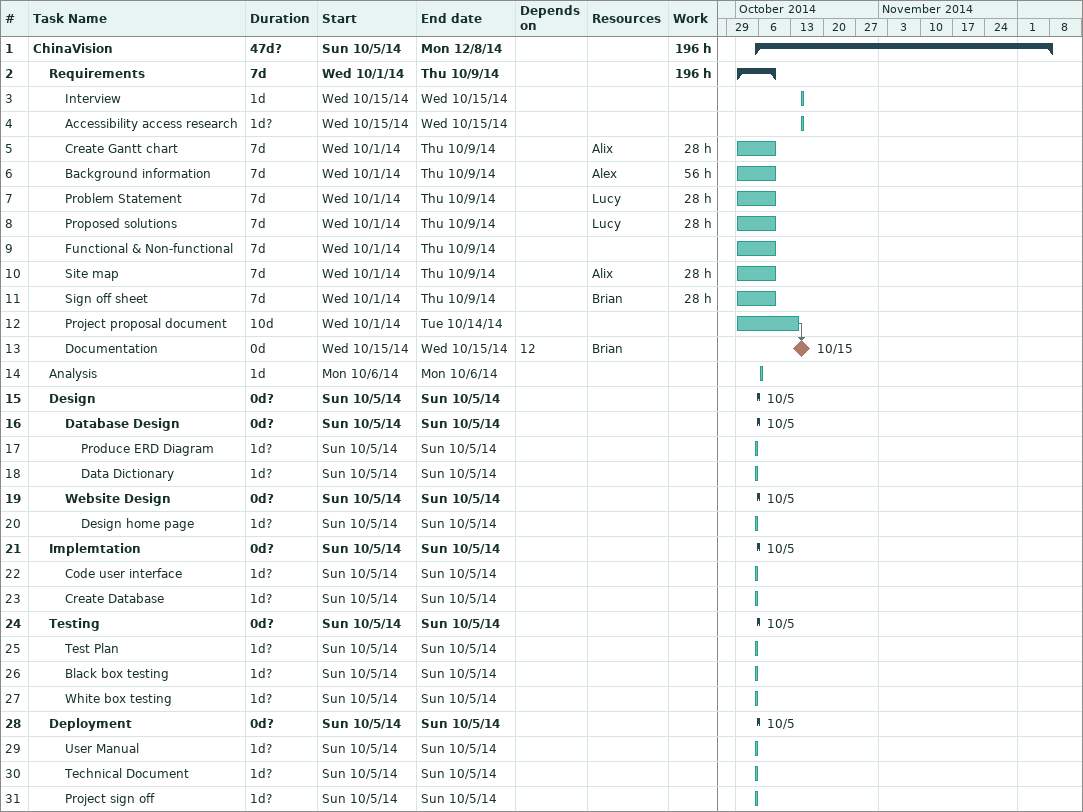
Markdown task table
| ID | Level | Task | Duration | Start | Finish | Predecessors | Resources | Work (h) |
|---|---|---|---|---|---|---|---|---|
| 1 | 1 | **ChinaVision** | 47d? | 2014-10-05 | 2014-12-08 |  |  | 196 |
| 2 | 2 | **Requirements** | 7d | 2014-10-01 | 2014-10-09 |  |  | 196 |
| 3 | 3 | Interview | 1d | 2014-10-15 | 2014-10-15 |  |  |  |
| 4 | 3 | Accessibility access research | 1d? | 2014-10-15 | 2014-10-15 |  |  |  |
| 5 | 3 | Create Gantt chart | 7d | 2014-10-01 | 2014-10-09 |  | Alix | 28 |
| 6 | 3 | Background information | 7d | 2014-10-01 | 2014-10-09 |  | Alex | 56 |
| 7 | 3 | Problem Statement | 7d | 2014-10-01 | 2014-10-09 |  | Lucy | 28 |
| 8 | 3 | Proposed solutions | 7d | 2014-10-01 | 2014-10-09 |  | Lucy | 28 |
| 9 | 3 | Functional & Non-functional | 7d | 2014-10-01 | 2014-10-09 |  |  |  |
| 10 | 3 | Site map | 7d | 2014-10-01 | 2014-10-09 |  | Alix | 28 |
| 11 | 3 | Sign off sheet | 7d | 2014-10-01 | 2014-10-09 |  | Brian | 28 |
| 12 | 3 | Project proposal document | 10d | 2014-10-01 | 2014-10-14 |  |  |  |
| 13 | 3 | Documentation | 0d | 2014-10-15 | 2014-10-15 | 12 | Brian |  |
| 14 | 2 | Analysis | 1d | 2014-10-06 | 2014-10-06 |  |  |  |
| 15 | 2 | **Design** | 0d? | 2014-10-05 | 2014-10-05 |  |  |  |
| 16 | 3 | **Database Design** | 0d? | 2014-10-05 | 2014-10-05 |  |  |  |
| 17 | 4 | Produce ERD Diagram | 1d? | 2014-10-05 | 2014-10-05 |  |  |  |
| 18 | 4 | Data Dictionary | 1d? | 2014-10-05 | 2014-10-05 |  |  |  |
| 19 | 3 | **Website Design** | 0d? | 2014-10-05 | 2014-10-05 |  |  |  |
| 20 | 4 | Design home page | 1d? | 2014-10-05 | 2014-10-05 |  |  |  |
| 21 | 2 | **Implemtation** | 0d? | 2014-10-05 | 2014-10-05 |  |  |  |
| 22 | 3 | Code user interface | 1d? | 2014-10-05 | 2014-10-05 |  |  |  |
| 23 | 3 | Create Database | 1d? | 2014-10-05 | 2014-10-05 |  |  |  |
| 24 | 2 | **Testing** | 0d? | 2014-10-05 | 2014-10-05 |  |  |  |
| 25 | 3 | Test Plan | 1d? | 2014-10-05 | 2014-10-05 |  |  |  |
| 26 | 3 | Black box testing | 1d? | 2014-10-05 | 2014-10-05 |  |  |  |
| 27 | 3 | White box testing | 1d? | 2014-10-05 | 2014-10-05 |  |  |  |
| 28 | 2 | **Deployment** | 0d? | 2014-10-05 | 2014-10-05 |  |  |  |
| 29 | 3 | User Manual | 1d? | 2014-10-05 | 2014-10-05 |  |  |  |
| 30 | 3 | Technical Document | 1d? | 2014-10-05 | 2014-10-05 |  |  |  |
| 31 | 3 | Project sign off | 1d? | 2014-10-05 | 2014-10-05 |  |  |  |
